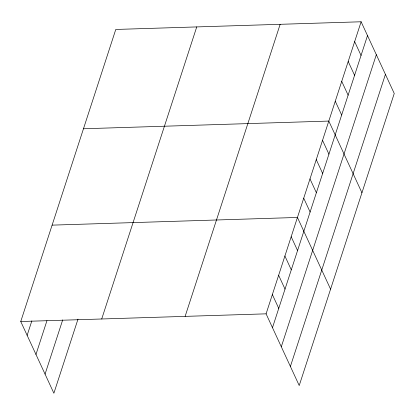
<?xml version="1.0" encoding="UTF-8"?>
<svg xmlns="http://www.w3.org/2000/svg" width="415" height="415" viewBox="0 0 415 415"><rect width="100%" height="100%" fill="white"/><g stroke="black" fill="none" stroke-linecap="round" stroke-linejoin="round"><path stroke-width="0.62" d="M77.994 319.135L53.883 393.228L20.75 321.521L115.78 29.455L361.117 21.772L394.25 93.479L299.22 385.545L266.088 313.839L361.117 21.772M27.141 335.346L31.841 320.894M35.965 354.452L46.942 320.717M45.059 374.128L62.696 319.913M101.711 318.985L196.741 26.918M185.126 316.375L280.156 24.303M272.479 327.663L367.503 35.597M281.303 346.764L376.332 54.697M290.396 366.445L385.426 74.378M83.467 128.759L328.805 121.071L361.942 192.783M52.108 225.138L297.446 217.455L330.579 289.167M20.75 321.521L266.088 313.839M354.654 41.63L361.045 55.46M348.19 61.493L354.581 75.317M341.732 81.35L348.118 95.18M335.268 101.213L341.659 115.038M322.533 140.348L328.924 154.178M316.261 159.625L322.652 173.454M309.989 178.901L316.38 192.731M303.718 198.178L310.109 212.008M291.174 236.732L297.565 250.561M284.903 256.008L291.294 269.838M278.631 275.285L285.022 289.11M272.359 294.562L278.75 308.387"/></g></svg>
